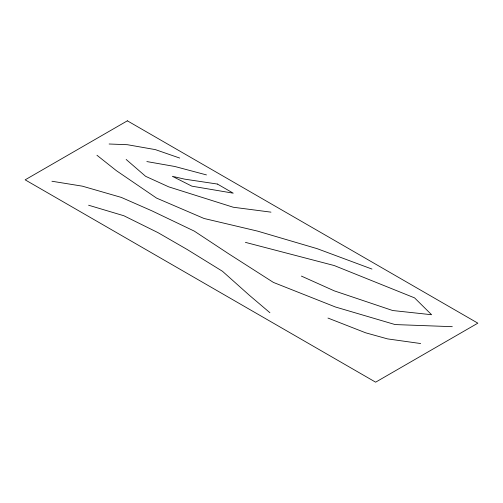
<?xml version="1.0" encoding="UTF-8"?>
<svg xmlns="http://www.w3.org/2000/svg" width="503" height="503" viewBox="0 0 503 503"><rect width="100%" height="100%" fill="white"/><g stroke="black" fill="none" stroke-linecap="round" stroke-linejoin="round"><path stroke-width="0.75" d="M452.291 326.68L395.1 324.567L335.47 307.006L273.406 282.416L228.381 253.606L194.303 231.122L151.711 210.751L121.286 197.402L82.347 186.16L51.922 181.243M109.12 144.003L127.372 144.707L155.364 149.624L179.703 158.055M270.972 212.153L233.247 207.236L168.75 186.864L145.625 176.32L126.152 159.464M420.653 343.543L387.549 338.89L365.694 332.816L327.969 318.059M146.845 161.57L174.83 166.487L206.475 174.918M245.414 242.364L334.25 265.553L414.566 297.87L431.605 314.733L392.667 310.521L334.25 290.847L301.391 276.09M88.585 205.218L123.876 215.756L157.948 232.619L187.16 249.482L222.452 271.262L249.224 295.148L269.91 312.715M371.975 269.067L317.217 248.689L257.586 231.122L204.042 218.478L156.578 198.1L116.419 170.699L96.947 155.245M127.372 120.821L25.15 179.835L375.628 382.179L477.85 323.165L127.372 120.821M217.428 184.054L184.57 179.131L172.397 176.32L191.869 186.16L233.247 193.183L217.428 184.054"/></g></svg>
